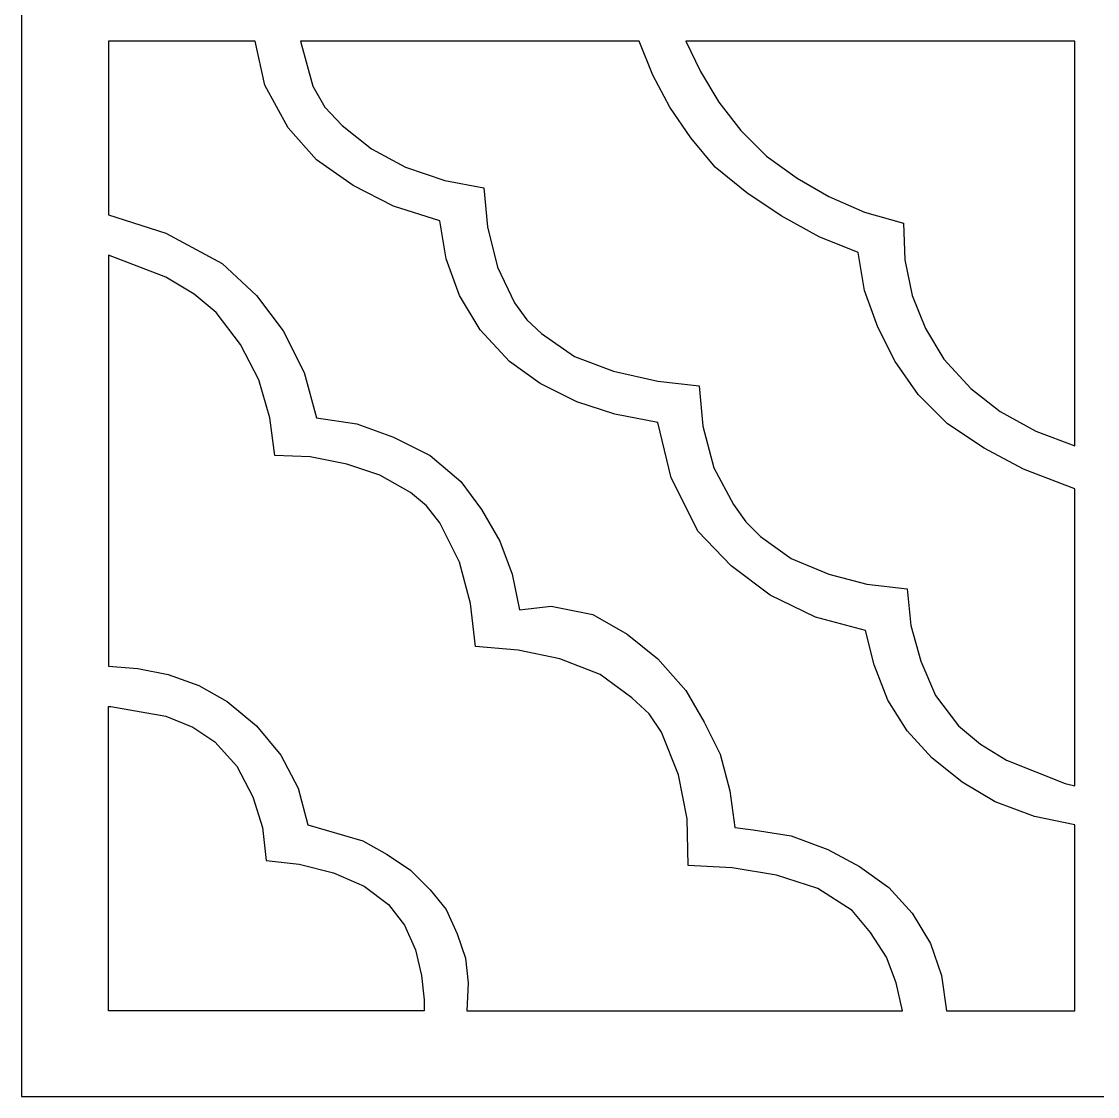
# Model space of a CAD drawing. Header units: centimetres. Extents: x -14.04 to -8.01, y 2.97 to 9.
# Drawn here: x -14.041 to -11.026, y 2.97 to 5.984 of the extents above; entities that cross this region are included whole.
import ezdxf

# ---------------------------------------------------------------- set-up
doc = ezdxf.new("R2010")
doc.units = ezdxf.units.CM
doc.header["$MEASUREMENT"] = 0
doc.layers.add('layer 1', color=7, linetype='Continuous')

msp = doc.modelspace()

# ---------------------------------------------------------------- linework, layer by layer
at = {"layer": 'layer 1', "lineweight": 30}
for points, knots in [([(-14.04071, 9.00077), (-14.04071, 9.00077), (-8.01039, 9.00077), (-8.01039, 9.00077), (-8.01039, 9.00077), (-8.01039, 9.00077), (-8.01039, 2.97045), (-8.01039, 2.97045), (-8.01039, 2.97045), (-8.01039, 2.97045), (-14.04071, 2.97045), (-14.04071, 2.97045), (-14.04071, 2.97045), (-14.04071, 2.97045), (-14.04071, 9.00077), (-14.04071, 9.00077)], [0, 0, 0, 0, 0.2, 0.2, 0.2, 0.2, 0.4, 0.4, 0.4, 0.4, 0.6, 0.6, 0.6, 0.6, 1, 1, 1, 1]), ([(-13.38591, 5.92904), (-13.38591, 5.92904), (-13.35848, 5.80563), (-13.35848, 5.80563), (-13.35848, 5.80563), (-13.35848, 5.80563), (-13.29335, 5.68564), (-13.29335, 5.68564), (-13.29335, 5.68564), (-13.29335, 5.68564), (-13.2145, 5.5965), (-13.2145, 5.5965), (-13.2145, 5.5965), (-13.2145, 5.5965), (-13.11165, 5.52451), (-13.11165, 5.52451), (-13.11165, 5.52451), (-13.11165, 5.52451), (-12.99851, 5.46623), (-12.99851, 5.46623), (-12.99851, 5.46623), (-12.99851, 5.46623), (-12.86824, 5.42509), (-12.86824, 5.42509), (-12.86824, 5.42509), (-12.86824, 5.42509), (-12.8511, 5.31881), (-12.8511, 5.31881), (-12.8511, 5.31881), (-12.8511, 5.31881), (-12.81339, 5.21596), (-12.81339, 5.21596), (-12.81339, 5.21596), (-12.81339, 5.21596), (-12.75511, 5.11997), (-12.75511, 5.11997), (-12.75511, 5.11997), (-12.75511, 5.11997), (-12.67283, 5.03084), (-12.67283, 5.03084), (-12.67283, 5.03084), (-12.67283, 5.03084), (-12.58712, 4.96913), (-12.58712, 4.96913), (-12.58712, 4.96913), (-12.58712, 4.96913), (-12.48427, 4.9177), (-12.48427, 4.9177), (-12.48427, 4.9177), (-12.48427, 4.9177), (-12.378, 4.88342), (-12.378, 4.88342), (-12.378, 4.88342), (-12.378, 4.88342), (-12.25801, 4.85943), (-12.25801, 4.85943), (-12.25801, 4.85943), (-12.25801, 4.85943), (-12.2203, 4.70515), (-12.2203, 4.70515), (-12.2203, 4.70515), (-12.2203, 4.70515), (-12.14488, 4.55431), (-12.14488, 4.55431), (-12.14488, 4.55431), (-12.14488, 4.55431), (-12.05231, 4.45832), (-12.05231, 4.45832), (-12.05231, 4.45832), (-12.05231, 4.45832), (-11.94261, 4.37604), (-11.94261, 4.37604), (-11.94261, 4.37604), (-11.94261, 4.37604), (-11.81576, 4.31433), (-11.81576, 4.31433), (-11.81576, 4.31433), (-11.81576, 4.31433), (-11.6752, 4.27662), (-11.6752, 4.27662), (-11.6752, 4.27662), (-11.6752, 4.27662), (-11.6512, 4.18063), (-11.6512, 4.18063), (-11.6512, 4.18063), (-11.6512, 4.18063), (-11.6135, 4.08121), (-11.6135, 4.08121), (-11.6135, 4.08121), (-11.6135, 4.08121), (-11.55864, 3.9955), (-11.55864, 3.9955), (-11.55864, 3.9955), (-11.55864, 3.9955), (-11.49008, 3.92008), (-11.49008, 3.92008), (-11.49008, 3.92008), (-11.49008, 3.92008), (-11.40437, 3.85151), (-11.40437, 3.85151), (-11.40437, 3.85151), (-11.40437, 3.85151), (-11.31181, 3.79666), (-11.31181, 3.79666), (-11.31181, 3.79666), (-11.31181, 3.79666), (-11.2021, 3.75552), (-11.2021, 3.75552), (-11.2021, 3.75552), (-11.2021, 3.75552), (-11.08897, 3.73152), (-11.08897, 3.73152), (-11.08897, 3.73152), (-11.08897, 3.73152), (-11.08897, 3.21043), (-11.08897, 3.21043), (-11.08897, 3.21043), (-11.08897, 3.21043), (-11.44894, 3.21043), (-11.44894, 3.21043), (-11.44894, 3.21043), (-11.44894, 3.21043), (-11.46265, 3.30985), (-11.46265, 3.30985), (-11.46265, 3.30985), (-11.46265, 3.30985), (-11.49351, 3.39898), (-11.49351, 3.39898), (-11.49351, 3.39898), (-11.49351, 3.39898), (-11.54493, 3.48469), (-11.54493, 3.48469), (-11.54493, 3.48469), (-11.54493, 3.48469), (-11.61007, 3.55668), (-11.61007, 3.55668), (-11.61007, 3.55668), (-11.61007, 3.55668), (-11.69234, 3.61496), (-11.69234, 3.61496), (-11.69234, 3.61496), (-11.69234, 3.61496), (-11.78148, 3.66296), (-11.78148, 3.66296), (-11.78148, 3.66296), (-11.78148, 3.66296), (-11.88433, 3.70067), (-11.88433, 3.70067), (-11.88433, 3.70067), (-11.88433, 3.70067), (-11.9906, 3.71781), (-11.9906, 3.71781), (-11.9906, 3.71781), (-11.9906, 3.71781), (-12.04203, 3.72467), (-12.04203, 3.72467), (-12.04203, 3.72467), (-12.04203, 3.72467), (-12.05574, 3.82752), (-12.05574, 3.82752), (-12.05574, 3.82752), (-12.05574, 3.82752), (-12.08317, 3.93036), (-12.08317, 3.93036), (-12.08317, 3.93036), (-12.08317, 3.93036), (-12.12773, 4.0195), (-12.12773, 4.0195), (-12.12773, 4.0195), (-12.12773, 4.0195), (-12.17916, 4.10863), (-12.17916, 4.10863), (-12.17916, 4.10863), (-12.17916, 4.10863), (-12.25801, 4.19777), (-12.25801, 4.19777), (-12.25801, 4.19777), (-12.25801, 4.19777), (-12.34372, 4.26633), (-12.34372, 4.26633), (-12.34372, 4.26633), (-12.34372, 4.26633), (-12.43971, 4.32119), (-12.43971, 4.32119), (-12.43971, 4.32119), (-12.43971, 4.32119), (-12.55627, 4.34518), (-12.55627, 4.34518), (-12.55627, 4.34518), (-12.55627, 4.34518), (-12.6454, 4.3349), (-12.6454, 4.3349), (-12.6454, 4.3349), (-12.6454, 4.3349), (-12.66597, 4.43432), (-12.66597, 4.43432), (-12.66597, 4.43432), (-12.66597, 4.43432), (-12.70025, 4.52688), (-12.70025, 4.52688), (-12.70025, 4.52688), (-12.70025, 4.52688), (-12.75168, 4.61602), (-12.75168, 4.61602), (-12.75168, 4.61602), (-12.75168, 4.61602), (-12.80996, 4.69487), (-12.80996, 4.69487), (-12.80996, 4.69487), (-12.80996, 4.69487), (-12.89567, 4.76686), (-12.89567, 4.76686), (-12.89567, 4.76686), (-12.89567, 4.76686), (-12.99851, 4.81829), (-12.99851, 4.81829), (-12.99851, 4.81829), (-12.99851, 4.81829), (-13.10136, 4.856), (-13.10136, 4.856), (-13.10136, 4.856), (-13.10136, 4.856), (-13.2145, 4.87314), (-13.2145, 4.87314), (-13.2145, 4.87314), (-13.2145, 4.87314), (-13.24878, 4.99998), (-13.24878, 4.99998), (-13.24878, 4.99998), (-13.24878, 4.99998), (-13.30706, 5.11655), (-13.30706, 5.11655), (-13.30706, 5.11655), (-13.30706, 5.11655), (-13.38248, 5.21596), (-13.38248, 5.21596), (-13.38248, 5.21596), (-13.38248, 5.21596), (-13.47847, 5.3051), (-13.47847, 5.3051), (-13.47847, 5.3051), (-13.47847, 5.3051), (-13.63617, 5.39081), (-13.63617, 5.39081), (-13.63617, 5.39081), (-13.63617, 5.39081), (-13.7973, 5.44223), (-13.7973, 5.44223), (-13.7973, 5.44223), (-13.7973, 5.44223), (-13.7973, 5.92904), (-13.7973, 5.92904), (-13.7973, 5.92904), (-13.7973, 5.92904), (-13.38591, 5.92904), (-13.38591, 5.92904)], [0, 0, 0, 0, 0.0153846, 0.0153846, 0.0153846, 0.0153846, 0.0307692, 0.0307692, 0.0307692, 0.0307692, 0.0461538, 0.0461538, 0.0461538, 0.0461538, 0.0615385, 0.0615385, 0.0615385, 0.0615385, 0.0769231, 0.0769231, 0.0769231, 0.0769231, 0.0923077, 0.0923077, 0.0923077, 0.0923077, 0.1076923, 0.1076923, 0.1076923, 0.1076923, 0.1230769, 0.1230769, 0.1230769, 0.1230769, 0.1384615, 0.1384615, 0.1384615, 0.1384615, 0.1538462, 0.1538462, 0.1538462, 0.1538462, 0.1692308, 0.1692308, 0.1692308, 0.1692308, 0.1846154, 0.1846154, 0.1846154, 0.1846154, 0.2, 0.2, 0.2, 0.2, 0.2153846, 0.2153846, 0.2153846, 0.2153846, 0.2307692, 0.2307692, 0.2307692, 0.2307692, 0.2461538, 0.2461538, 0.2461538, 0.2461538, 0.2615385, 0.2615385, 0.2615385, 0.2615385, 0.2769231, 0.2769231, 0.2769231, 0.2769231, 0.2923077, 0.2923077, 0.2923077, 0.2923077, 0.3076923, 0.3076923, 0.3076923, 0.3076923, 0.3230769, 0.3230769, 0.3230769, 0.3230769, 0.3384615, 0.3384615, 0.3384615, 0.3384615, 0.3538462, 0.3538462, 0.3538462, 0.3538462, 0.3692308, 0.3692308, 0.3692308, 0.3692308, 0.3846154, 0.3846154, 0.3846154, 0.3846154, 0.4, 0.4, 0.4, 0.4, 0.4153846, 0.4153846, 0.4153846, 0.4153846, 0.4307692, 0.4307692, 0.4307692, 0.4307692, 0.4461538, 0.4461538, 0.4461538, 0.4461538, 0.4615385, 0.4615385, 0.4615385, 0.4615385, 0.4769231, 0.4769231, 0.4769231, 0.4769231, 0.4923077, 0.4923077, 0.4923077, 0.4923077, 0.5076923, 0.5076923, 0.5076923, 0.5076923, 0.5230769, 0.5230769, 0.5230769, 0.5230769, 0.5384615, 0.5384615, 0.5384615, 0.5384615, 0.5538462, 0.5538462, 0.5538462, 0.5538462, 0.5692308, 0.5692308, 0.5692308, 0.5692308, 0.5846154, 0.5846154, 0.5846154, 0.5846154, 0.6, 0.6, 0.6, 0.6, 0.6153846, 0.6153846, 0.6153846, 0.6153846, 0.6307692, 0.6307692, 0.6307692, 0.6307692, 0.6461538, 0.6461538, 0.6461538, 0.6461538, 0.6615385, 0.6615385, 0.6615385, 0.6615385, 0.6769231, 0.6769231, 0.6769231, 0.6769231, 0.6923077, 0.6923077, 0.6923077, 0.6923077, 0.7076923, 0.7076923, 0.7076923, 0.7076923, 0.7230769, 0.7230769, 0.7230769, 0.7230769, 0.7384615, 0.7384615, 0.7384615, 0.7384615, 0.7538462, 0.7538462, 0.7538462, 0.7538462, 0.7692308, 0.7692308, 0.7692308, 0.7692308, 0.7846154, 0.7846154, 0.7846154, 0.7846154, 0.8, 0.8, 0.8, 0.8, 0.8153846, 0.8153846, 0.8153846, 0.8153846, 0.8307692, 0.8307692, 0.8307692, 0.8307692, 0.8461538, 0.8461538, 0.8461538, 0.8461538, 0.8615385, 0.8615385, 0.8615385, 0.8615385, 0.8769231, 0.8769231, 0.8769231, 0.8769231, 0.8923077, 0.8923077, 0.8923077, 0.8923077, 0.9076923, 0.9076923, 0.9076923, 0.9076923, 0.9230769, 0.9230769, 0.9230769, 0.9230769, 0.9384615, 0.9384615, 0.9384615, 0.9384615, 0.9538462, 0.9538462, 0.9538462, 0.9538462, 0.9692308, 0.9692308, 0.9692308, 0.9692308, 1, 1, 1, 1]), ([(-13.25906, 5.92904), (-13.25906, 5.92904), (-12.30943, 5.92904), (-12.30943, 5.92904), (-12.30943, 5.92904), (-12.30943, 5.92904), (-12.27172, 5.83305), (-12.27172, 5.83305), (-12.27172, 5.83305), (-12.27172, 5.83305), (-12.22373, 5.74392), (-12.22373, 5.74392), (-12.22373, 5.74392), (-12.22373, 5.74392), (-12.16544, 5.65821), (-12.16544, 5.65821), (-12.16544, 5.65821), (-12.16544, 5.65821), (-12.09688, 5.57593), (-12.09688, 5.57593), (-12.09688, 5.57593), (-12.09688, 5.57593), (-12.00775, 5.50394), (-12.00775, 5.50394), (-12.00775, 5.50394), (-12.00775, 5.50394), (-11.91175, 5.4388), (-11.91175, 5.4388), (-11.91175, 5.4388), (-11.91175, 5.4388), (-11.80548, 5.38052), (-11.80548, 5.38052), (-11.80548, 5.38052), (-11.80548, 5.38052), (-11.69577, 5.33595), (-11.69577, 5.33595), (-11.69577, 5.33595), (-11.69577, 5.33595), (-11.67863, 5.22968), (-11.67863, 5.22968), (-11.67863, 5.22968), (-11.67863, 5.22968), (-11.64092, 5.12683), (-11.64092, 5.12683), (-11.64092, 5.12683), (-11.64092, 5.12683), (-11.59292, 5.03084), (-11.59292, 5.03084), (-11.59292, 5.03084), (-11.59292, 5.03084), (-11.52779, 4.93827), (-11.52779, 4.93827), (-11.52779, 4.93827), (-11.52779, 4.93827), (-11.44551, 4.856), (-11.44551, 4.856), (-11.44551, 4.856), (-11.44551, 4.856), (-11.34266, 4.78743), (-11.34266, 4.78743), (-11.34266, 4.78743), (-11.34266, 4.78743), (-11.23296, 4.72915), (-11.23296, 4.72915), (-11.23296, 4.72915), (-11.23296, 4.72915), (-11.1164, 4.68458), (-11.1164, 4.68458), (-11.1164, 4.68458), (-11.1164, 4.68458), (-11.08897, 4.6743), (-11.08897, 4.6743), (-11.08897, 4.6743), (-11.08897, 4.6743), (-11.08897, 3.84123), (-11.08897, 3.84123), (-11.08897, 3.84123), (-11.08897, 3.84123), (-11.1164, 3.84809), (-11.1164, 3.84809), (-11.1164, 3.84809), (-11.1164, 3.84809), (-11.28095, 3.91322), (-11.28095, 3.91322), (-11.28095, 3.91322), (-11.28095, 3.91322), (-11.35295, 3.95779), (-11.35295, 3.95779), (-11.35295, 3.95779), (-11.35295, 3.95779), (-11.41465, 4.00921), (-11.41465, 4.00921), (-11.41465, 4.00921), (-11.41465, 4.00921), (-11.47979, 4.09492), (-11.47979, 4.09492), (-11.47979, 4.09492), (-11.47979, 4.09492), (-11.52093, 4.19091), (-11.52093, 4.19091), (-11.52093, 4.19091), (-11.52093, 4.19091), (-11.54836, 4.29033), (-11.54836, 4.29033), (-11.54836, 4.29033), (-11.54836, 4.29033), (-11.55864, 4.39318), (-11.55864, 4.39318), (-11.55864, 4.39318), (-11.55864, 4.39318), (-11.67177, 4.40689), (-11.67177, 4.40689), (-11.67177, 4.40689), (-11.67177, 4.40689), (-11.77805, 4.43432), (-11.77805, 4.43432), (-11.77805, 4.43432), (-11.77805, 4.43432), (-11.88433, 4.47889), (-11.88433, 4.47889), (-11.88433, 4.47889), (-11.88433, 4.47889), (-11.97003, 4.5406), (-11.97003, 4.5406), (-11.97003, 4.5406), (-11.97003, 4.5406), (-12.01117, 4.58173), (-12.01117, 4.58173), (-12.01117, 4.58173), (-12.01117, 4.58173), (-12.04546, 4.62973), (-12.04546, 4.62973), (-12.04546, 4.62973), (-12.04546, 4.62973), (-12.10031, 4.73258), (-12.10031, 4.73258), (-12.10031, 4.73258), (-12.10031, 4.73258), (-12.13116, 4.84914), (-12.13116, 4.84914), (-12.13116, 4.84914), (-12.13116, 4.84914), (-12.14145, 4.96227), (-12.14145, 4.96227), (-12.14145, 4.96227), (-12.14145, 4.96227), (-12.25801, 4.97599), (-12.25801, 4.97599), (-12.25801, 4.97599), (-12.25801, 4.97599), (-12.38143, 5.00341), (-12.38143, 5.00341), (-12.38143, 5.00341), (-12.38143, 5.00341), (-12.49113, 5.04455), (-12.49113, 5.04455), (-12.49113, 5.04455), (-12.49113, 5.04455), (-12.58369, 5.10969), (-12.58369, 5.10969), (-12.58369, 5.10969), (-12.58369, 5.10969), (-12.62483, 5.1474), (-12.62483, 5.1474), (-12.62483, 5.1474), (-12.62483, 5.1474), (-12.65912, 5.19539), (-12.65912, 5.19539), (-12.65912, 5.19539), (-12.65912, 5.19539), (-12.70711, 5.29481), (-12.70711, 5.29481), (-12.70711, 5.29481), (-12.70711, 5.29481), (-12.73454, 5.40795), (-12.73454, 5.40795), (-12.73454, 5.40795), (-12.73454, 5.40795), (-12.74482, 5.51765), (-12.74482, 5.51765), (-12.74482, 5.51765), (-12.74482, 5.51765), (-12.85453, 5.53822), (-12.85453, 5.53822), (-12.85453, 5.53822), (-12.85453, 5.53822), (-12.96423, 5.57593), (-12.96423, 5.57593), (-12.96423, 5.57593), (-12.96423, 5.57593), (-13.06022, 5.62736), (-13.06022, 5.62736), (-13.06022, 5.62736), (-13.06022, 5.62736), (-13.1425, 5.69249), (-13.1425, 5.69249), (-13.1425, 5.69249), (-13.1425, 5.69249), (-13.1905, 5.74392), (-13.1905, 5.74392), (-13.1905, 5.74392), (-13.1905, 5.74392), (-13.22478, 5.8022), (-13.22478, 5.8022), (-13.22478, 5.8022), (-13.22478, 5.8022), (-13.25906, 5.92904), (-13.25906, 5.92904)], [0, 0, 0, 0, 0.0188679, 0.0188679, 0.0188679, 0.0188679, 0.0377358, 0.0377358, 0.0377358, 0.0377358, 0.0566038, 0.0566038, 0.0566038, 0.0566038, 0.0754717, 0.0754717, 0.0754717, 0.0754717, 0.0943396, 0.0943396, 0.0943396, 0.0943396, 0.1132075, 0.1132075, 0.1132075, 0.1132075, 0.1320755, 0.1320755, 0.1320755, 0.1320755, 0.1509434, 0.1509434, 0.1509434, 0.1509434, 0.1698113, 0.1698113, 0.1698113, 0.1698113, 0.1886792, 0.1886792, 0.1886792, 0.1886792, 0.2075472, 0.2075472, 0.2075472, 0.2075472, 0.2264151, 0.2264151, 0.2264151, 0.2264151, 0.245283, 0.245283, 0.245283, 0.245283, 0.2641509, 0.2641509, 0.2641509, 0.2641509, 0.2830189, 0.2830189, 0.2830189, 0.2830189, 0.3018868, 0.3018868, 0.3018868, 0.3018868, 0.3207547, 0.3207547, 0.3207547, 0.3207547, 0.3396226, 0.3396226, 0.3396226, 0.3396226, 0.3584906, 0.3584906, 0.3584906, 0.3584906, 0.3773585, 0.3773585, 0.3773585, 0.3773585, 0.3962264, 0.3962264, 0.3962264, 0.3962264, 0.4150943, 0.4150943, 0.4150943, 0.4150943, 0.4339623, 0.4339623, 0.4339623, 0.4339623, 0.4528302, 0.4528302, 0.4528302, 0.4528302, 0.4716981, 0.4716981, 0.4716981, 0.4716981, 0.490566, 0.490566, 0.490566, 0.490566, 0.509434, 0.509434, 0.509434, 0.509434, 0.5283019, 0.5283019, 0.5283019, 0.5283019, 0.5471698, 0.5471698, 0.5471698, 0.5471698, 0.5660377, 0.5660377, 0.5660377, 0.5660377, 0.5849057, 0.5849057, 0.5849057, 0.5849057, 0.6037736, 0.6037736, 0.6037736, 0.6037736, 0.6226415, 0.6226415, 0.6226415, 0.6226415, 0.6415094, 0.6415094, 0.6415094, 0.6415094, 0.6603774, 0.6603774, 0.6603774, 0.6603774, 0.6792453, 0.6792453, 0.6792453, 0.6792453, 0.6981132, 0.6981132, 0.6981132, 0.6981132, 0.7169811, 0.7169811, 0.7169811, 0.7169811, 0.7358491, 0.7358491, 0.7358491, 0.7358491, 0.754717, 0.754717, 0.754717, 0.754717, 0.7735849, 0.7735849, 0.7735849, 0.7735849, 0.7924528, 0.7924528, 0.7924528, 0.7924528, 0.8113208, 0.8113208, 0.8113208, 0.8113208, 0.8301887, 0.8301887, 0.8301887, 0.8301887, 0.8490566, 0.8490566, 0.8490566, 0.8490566, 0.8679245, 0.8679245, 0.8679245, 0.8679245, 0.8867925, 0.8867925, 0.8867925, 0.8867925, 0.9056604, 0.9056604, 0.9056604, 0.9056604, 0.9245283, 0.9245283, 0.9245283, 0.9245283, 0.9433962, 0.9433962, 0.9433962, 0.9433962, 0.9622642, 0.9622642, 0.9622642, 0.9622642, 1, 1, 1, 1]), ([(-11.08897, 4.79429), (-11.08897, 4.79429), (-11.19867, 4.83543), (-11.19867, 4.83543), (-11.19867, 4.83543), (-11.19867, 4.83543), (-11.29809, 4.89028), (-11.29809, 4.89028), (-11.29809, 4.89028), (-11.29809, 4.89028), (-11.38037, 4.95542), (-11.38037, 4.95542), (-11.38037, 4.95542), (-11.38037, 4.95542), (-11.45579, 5.03769), (-11.45579, 5.03769), (-11.45579, 5.03769), (-11.45579, 5.03769), (-11.50722, 5.1234), (-11.50722, 5.1234), (-11.50722, 5.1234), (-11.50722, 5.1234), (-11.54493, 5.21596), (-11.54493, 5.21596), (-11.54493, 5.21596), (-11.54493, 5.21596), (-11.5655, 5.31538), (-11.5655, 5.31538), (-11.5655, 5.31538), (-11.5655, 5.31538), (-11.56893, 5.41823), (-11.56893, 5.41823), (-11.56893, 5.41823), (-11.56893, 5.41823), (-11.67863, 5.44909), (-11.67863, 5.44909), (-11.67863, 5.44909), (-11.67863, 5.44909), (-11.77805, 5.49365), (-11.77805, 5.49365), (-11.77805, 5.49365), (-11.77805, 5.49365), (-11.86719, 5.54508), (-11.86719, 5.54508), (-11.86719, 5.54508), (-11.86719, 5.54508), (-11.95289, 5.60679), (-11.95289, 5.60679), (-11.95289, 5.60679), (-11.95289, 5.60679), (-12.02489, 5.67878), (-12.02489, 5.67878), (-12.02489, 5.67878), (-12.02489, 5.67878), (-12.0866, 5.75763), (-12.0866, 5.75763), (-12.0866, 5.75763), (-12.0866, 5.75763), (-12.13802, 5.84334), (-12.13802, 5.84334), (-12.13802, 5.84334), (-12.13802, 5.84334), (-12.17916, 5.92904), (-12.17916, 5.92904), (-12.17916, 5.92904), (-12.17916, 5.92904), (-11.08897, 5.92904), (-11.08897, 5.92904), (-11.08897, 5.92904), (-11.08897, 5.92904), (-11.08897, 4.79429), (-11.08897, 4.79429)], [0, 0, 0, 0, 0.0526316, 0.0526316, 0.0526316, 0.0526316, 0.1052632, 0.1052632, 0.1052632, 0.1052632, 0.1578947, 0.1578947, 0.1578947, 0.1578947, 0.2105263, 0.2105263, 0.2105263, 0.2105263, 0.2631579, 0.2631579, 0.2631579, 0.2631579, 0.3157895, 0.3157895, 0.3157895, 0.3157895, 0.3684211, 0.3684211, 0.3684211, 0.3684211, 0.4210526, 0.4210526, 0.4210526, 0.4210526, 0.4736842, 0.4736842, 0.4736842, 0.4736842, 0.5263158, 0.5263158, 0.5263158, 0.5263158, 0.5789474, 0.5789474, 0.5789474, 0.5789474, 0.6315789, 0.6315789, 0.6315789, 0.6315789, 0.6842105, 0.6842105, 0.6842105, 0.6842105, 0.7368421, 0.7368421, 0.7368421, 0.7368421, 0.7894737, 0.7894737, 0.7894737, 0.7894737, 0.8421053, 0.8421053, 0.8421053, 0.8421053, 0.8947368, 0.8947368, 0.8947368, 0.8947368, 1, 1, 1, 1]), ([(-13.7973, 5.3291), (-13.7973, 5.3291), (-13.63617, 5.26739), (-13.63617, 5.26739), (-13.63617, 5.26739), (-13.63617, 5.26739), (-13.55732, 5.21939), (-13.55732, 5.21939), (-13.55732, 5.21939), (-13.55732, 5.21939), (-13.49561, 5.16797), (-13.49561, 5.16797), (-13.49561, 5.16797), (-13.49561, 5.16797), (-13.42705, 5.07883), (-13.42705, 5.07883), (-13.42705, 5.07883), (-13.42705, 5.07883), (-13.37562, 4.97941), (-13.37562, 4.97941), (-13.37562, 4.97941), (-13.37562, 4.97941), (-13.34477, 4.87314), (-13.34477, 4.87314), (-13.34477, 4.87314), (-13.34477, 4.87314), (-13.33106, 4.76686), (-13.33106, 4.76686), (-13.33106, 4.76686), (-13.33106, 4.76686), (-13.23164, 4.76343), (-13.23164, 4.76343), (-13.23164, 4.76343), (-13.23164, 4.76343), (-13.12879, 4.74286), (-13.12879, 4.74286), (-13.12879, 4.74286), (-13.12879, 4.74286), (-13.03623, 4.71201), (-13.03623, 4.71201), (-13.03623, 4.71201), (-13.03623, 4.71201), (-12.95052, 4.66401), (-12.95052, 4.66401), (-12.95052, 4.66401), (-12.95052, 4.66401), (-12.90595, 4.6263), (-12.90595, 4.6263), (-12.90595, 4.6263), (-12.90595, 4.6263), (-12.86824, 4.57831), (-12.86824, 4.57831), (-12.86824, 4.57831), (-12.86824, 4.57831), (-12.81339, 4.4686), (-12.81339, 4.4686), (-12.81339, 4.4686), (-12.81339, 4.4686), (-12.78253, 4.35204), (-12.78253, 4.35204), (-12.78253, 4.35204), (-12.78253, 4.35204), (-12.76882, 4.23205), (-12.76882, 4.23205), (-12.76882, 4.23205), (-12.76882, 4.23205), (-12.64883, 4.22177), (-12.64883, 4.22177), (-12.64883, 4.22177), (-12.64883, 4.22177), (-12.53227, 4.19777), (-12.53227, 4.19777), (-12.53227, 4.19777), (-12.53227, 4.19777), (-12.41914, 4.1532), (-12.41914, 4.1532), (-12.41914, 4.1532), (-12.41914, 4.1532), (-12.33, 4.08806), (-12.33, 4.08806), (-12.33, 4.08806), (-12.33, 4.08806), (-12.28201, 4.0435), (-12.28201, 4.0435), (-12.28201, 4.0435), (-12.28201, 4.0435), (-12.24772, 3.99207), (-12.24772, 3.99207), (-12.24772, 3.99207), (-12.24772, 3.99207), (-12.19973, 3.87208), (-12.19973, 3.87208), (-12.19973, 3.87208), (-12.19973, 3.87208), (-12.17573, 3.74867), (-12.17573, 3.74867), (-12.17573, 3.74867), (-12.17573, 3.74867), (-12.1723, 3.61839), (-12.1723, 3.61839), (-12.1723, 3.61839), (-12.1723, 3.61839), (-12.04889, 3.61154), (-12.04889, 3.61154), (-12.04889, 3.61154), (-12.04889, 3.61154), (-11.92547, 3.59096), (-11.92547, 3.59096), (-11.92547, 3.59096), (-11.92547, 3.59096), (-11.80891, 3.55325), (-11.80891, 3.55325), (-11.80891, 3.55325), (-11.80891, 3.55325), (-11.71291, 3.49155), (-11.71291, 3.49155), (-11.71291, 3.49155), (-11.71291, 3.49155), (-11.66149, 3.42984), (-11.66149, 3.42984), (-11.66149, 3.42984), (-11.66149, 3.42984), (-11.61692, 3.36127), (-11.61692, 3.36127), (-11.61692, 3.36127), (-11.61692, 3.36127), (-11.5895, 3.28928), (-11.5895, 3.28928), (-11.5895, 3.28928), (-11.5895, 3.28928), (-11.57236, 3.21043), (-11.57236, 3.21043), (-11.57236, 3.21043), (-11.57236, 3.21043), (-12.79282, 3.21043), (-12.79282, 3.21043), (-12.79282, 3.21043), (-12.79282, 3.21043), (-12.78939, 3.28928), (-12.78939, 3.28928), (-12.78939, 3.28928), (-12.78939, 3.28928), (-12.79625, 3.35784), (-12.79625, 3.35784), (-12.79625, 3.35784), (-12.79625, 3.35784), (-12.82025, 3.42641), (-12.82025, 3.42641), (-12.82025, 3.42641), (-12.82025, 3.42641), (-12.8511, 3.49497), (-12.8511, 3.49497), (-12.8511, 3.49497), (-12.8511, 3.49497), (-12.89567, 3.54983), (-12.89567, 3.54983), (-12.89567, 3.54983), (-12.89567, 3.54983), (-12.95052, 3.60468), (-12.95052, 3.60468), (-12.95052, 3.60468), (-12.95052, 3.60468), (-13.01566, 3.64925), (-13.01566, 3.64925), (-13.01566, 3.64925), (-13.01566, 3.64925), (-13.08422, 3.68696), (-13.08422, 3.68696), (-13.08422, 3.68696), (-13.08422, 3.68696), (-13.23849, 3.73152), (-13.23849, 3.73152), (-13.23849, 3.73152), (-13.23849, 3.73152), (-13.26592, 3.83437), (-13.26592, 3.83437), (-13.26592, 3.83437), (-13.26592, 3.83437), (-13.31392, 3.92694), (-13.31392, 3.92694), (-13.31392, 3.92694), (-13.31392, 3.92694), (-13.38248, 4.00921), (-13.38248, 4.00921), (-13.38248, 4.00921), (-13.38248, 4.00921), (-13.46476, 4.07778), (-13.46476, 4.07778), (-13.46476, 4.07778), (-13.46476, 4.07778), (-13.54361, 4.12235), (-13.54361, 4.12235), (-13.54361, 4.12235), (-13.54361, 4.12235), (-13.62932, 4.1532), (-13.62932, 4.1532), (-13.62932, 4.1532), (-13.62932, 4.1532), (-13.71502, 4.17034), (-13.71502, 4.17034), (-13.71502, 4.17034), (-13.71502, 4.17034), (-13.7973, 4.1772), (-13.7973, 4.1772), (-13.7973, 4.1772), (-13.7973, 4.1772), (-13.7973, 5.3291), (-13.7973, 5.3291)], [0, 0, 0, 0, 0.0188679, 0.0188679, 0.0188679, 0.0188679, 0.0377358, 0.0377358, 0.0377358, 0.0377358, 0.0566038, 0.0566038, 0.0566038, 0.0566038, 0.0754717, 0.0754717, 0.0754717, 0.0754717, 0.0943396, 0.0943396, 0.0943396, 0.0943396, 0.1132075, 0.1132075, 0.1132075, 0.1132075, 0.1320755, 0.1320755, 0.1320755, 0.1320755, 0.1509434, 0.1509434, 0.1509434, 0.1509434, 0.1698113, 0.1698113, 0.1698113, 0.1698113, 0.1886792, 0.1886792, 0.1886792, 0.1886792, 0.2075472, 0.2075472, 0.2075472, 0.2075472, 0.2264151, 0.2264151, 0.2264151, 0.2264151, 0.245283, 0.245283, 0.245283, 0.245283, 0.2641509, 0.2641509, 0.2641509, 0.2641509, 0.2830189, 0.2830189, 0.2830189, 0.2830189, 0.3018868, 0.3018868, 0.3018868, 0.3018868, 0.3207547, 0.3207547, 0.3207547, 0.3207547, 0.3396226, 0.3396226, 0.3396226, 0.3396226, 0.3584906, 0.3584906, 0.3584906, 0.3584906, 0.3773585, 0.3773585, 0.3773585, 0.3773585, 0.3962264, 0.3962264, 0.3962264, 0.3962264, 0.4150943, 0.4150943, 0.4150943, 0.4150943, 0.4339623, 0.4339623, 0.4339623, 0.4339623, 0.4528302, 0.4528302, 0.4528302, 0.4528302, 0.4716981, 0.4716981, 0.4716981, 0.4716981, 0.490566, 0.490566, 0.490566, 0.490566, 0.509434, 0.509434, 0.509434, 0.509434, 0.5283019, 0.5283019, 0.5283019, 0.5283019, 0.5471698, 0.5471698, 0.5471698, 0.5471698, 0.5660377, 0.5660377, 0.5660377, 0.5660377, 0.5849057, 0.5849057, 0.5849057, 0.5849057, 0.6037736, 0.6037736, 0.6037736, 0.6037736, 0.6226415, 0.6226415, 0.6226415, 0.6226415, 0.6415094, 0.6415094, 0.6415094, 0.6415094, 0.6603774, 0.6603774, 0.6603774, 0.6603774, 0.6792453, 0.6792453, 0.6792453, 0.6792453, 0.6981132, 0.6981132, 0.6981132, 0.6981132, 0.7169811, 0.7169811, 0.7169811, 0.7169811, 0.7358491, 0.7358491, 0.7358491, 0.7358491, 0.754717, 0.754717, 0.754717, 0.754717, 0.7735849, 0.7735849, 0.7735849, 0.7735849, 0.7924528, 0.7924528, 0.7924528, 0.7924528, 0.8113208, 0.8113208, 0.8113208, 0.8113208, 0.8301887, 0.8301887, 0.8301887, 0.8301887, 0.8490566, 0.8490566, 0.8490566, 0.8490566, 0.8679245, 0.8679245, 0.8679245, 0.8679245, 0.8867925, 0.8867925, 0.8867925, 0.8867925, 0.9056604, 0.9056604, 0.9056604, 0.9056604, 0.9245283, 0.9245283, 0.9245283, 0.9245283, 0.9433962, 0.9433962, 0.9433962, 0.9433962, 0.9622642, 0.9622642, 0.9622642, 0.9622642, 1, 1, 1, 1]), ([(-13.7973, 4.06407), (-13.7973, 4.06407), (-13.7973, 3.21043), (-13.7973, 3.21043), (-13.7973, 3.21043), (-13.7973, 3.21043), (-12.91281, 3.21043), (-12.91281, 3.21043), (-12.91281, 3.21043), (-12.91281, 3.21043), (-12.91281, 3.24128), (-12.91281, 3.24128), (-12.91281, 3.24128), (-12.91281, 3.24128), (-12.91967, 3.30985), (-12.91967, 3.30985), (-12.91967, 3.30985), (-12.91967, 3.30985), (-12.93681, 3.38184), (-12.93681, 3.38184), (-12.93681, 3.38184), (-12.93681, 3.38184), (-12.96766, 3.45041), (-12.96766, 3.45041), (-12.96766, 3.45041), (-12.96766, 3.45041), (-13.01223, 3.50869), (-13.01223, 3.50869), (-13.01223, 3.50869), (-13.01223, 3.50869), (-13.08079, 3.56011), (-13.08079, 3.56011), (-13.08079, 3.56011), (-13.08079, 3.56011), (-13.1665, 3.59782), (-13.1665, 3.59782), (-13.1665, 3.59782), (-13.1665, 3.59782), (-13.26249, 3.62182), (-13.26249, 3.62182), (-13.26249, 3.62182), (-13.26249, 3.62182), (-13.35505, 3.6321), (-13.35505, 3.6321), (-13.35505, 3.6321), (-13.35505, 3.6321), (-13.36534, 3.72467), (-13.36534, 3.72467), (-13.36534, 3.72467), (-13.36534, 3.72467), (-13.39277, 3.81037), (-13.39277, 3.81037), (-13.39277, 3.81037), (-13.39277, 3.81037), (-13.43733, 3.89608), (-13.43733, 3.89608), (-13.43733, 3.89608), (-13.43733, 3.89608), (-13.49904, 3.96465), (-13.49904, 3.96465), (-13.49904, 3.96465), (-13.49904, 3.96465), (-13.56075, 4.00579), (-13.56075, 4.00579), (-13.56075, 4.00579), (-13.56075, 4.00579), (-13.63617, 4.03664), (-13.63617, 4.03664), (-13.63617, 4.03664), (-13.63617, 4.03664), (-13.79044, 4.06407), (-13.79044, 4.06407), (-13.79044, 4.06407), (-13.79044, 4.06407), (-13.7973, 4.06407), (-13.7973, 4.06407)], [0, 0, 0, 0, 0.05, 0.05, 0.05, 0.05, 0.1, 0.1, 0.1, 0.1, 0.15, 0.15, 0.15, 0.15, 0.2, 0.2, 0.2, 0.2, 0.25, 0.25, 0.25, 0.25, 0.3, 0.3, 0.3, 0.3, 0.35, 0.35, 0.35, 0.35, 0.4, 0.4, 0.4, 0.4, 0.45, 0.45, 0.45, 0.45, 0.5, 0.5, 0.5, 0.5, 0.55, 0.55, 0.55, 0.55, 0.6, 0.6, 0.6, 0.6, 0.65, 0.65, 0.65, 0.65, 0.7, 0.7, 0.7, 0.7, 0.75, 0.75, 0.75, 0.75, 0.8, 0.8, 0.8, 0.8, 0.85, 0.85, 0.85, 0.85, 0.9, 0.9, 0.9, 0.9, 1, 1, 1, 1])]:
    msp.add_open_spline(points, degree=3, knots=knots, dxfattribs=at)

doc.saveas('drawing.dxf')
